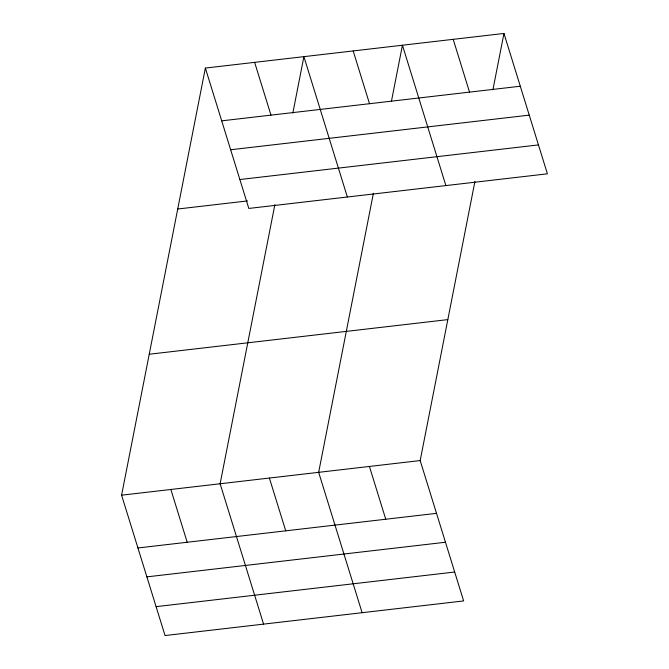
<?xml version="1.0" encoding="UTF-8"?>
<svg xmlns="http://www.w3.org/2000/svg" width="669" height="669" viewBox="0 0 669 669"><rect width="100%" height="100%" fill="white"/><g stroke="black" fill="none" stroke-linecap="round" stroke-linejoin="round"><path stroke-width="1" d="M474.923 181.458L420.182 460.565L463.634 600.929L165.042 635.55L121.591 495.185L205.366 68.071L503.958 33.45L547.409 173.815L248.818 208.435L205.366 68.071M274.875 204.655L220.126 483.762L263.578 624.127M292.846 113.028L303.902 56.648L347.353 197.012M373.402 193.224L318.661 472.339L362.113 612.704M391.382 101.596L402.437 45.216L445.889 185.589M492.902 89.83L503.958 33.45M221.707 120.846L520.298 86.234M230.654 149.756L529.246 115.135M239.878 179.535L538.461 144.914M177.72 209.012L247.522 200.926M149.237 354.236L447.829 319.615M121.591 495.185L420.182 460.565M137.931 547.97L436.514 513.349M146.879 576.87L445.462 542.25M156.094 606.649L454.686 572.028M453.197 39.337L469.538 92.113M353.173 50.936L369.514 103.712M254.638 62.359L270.978 115.135M369.422 466.452L385.754 519.236M269.39 478.051L285.73 530.826M170.863 489.474L187.195 542.25"/></g></svg>
